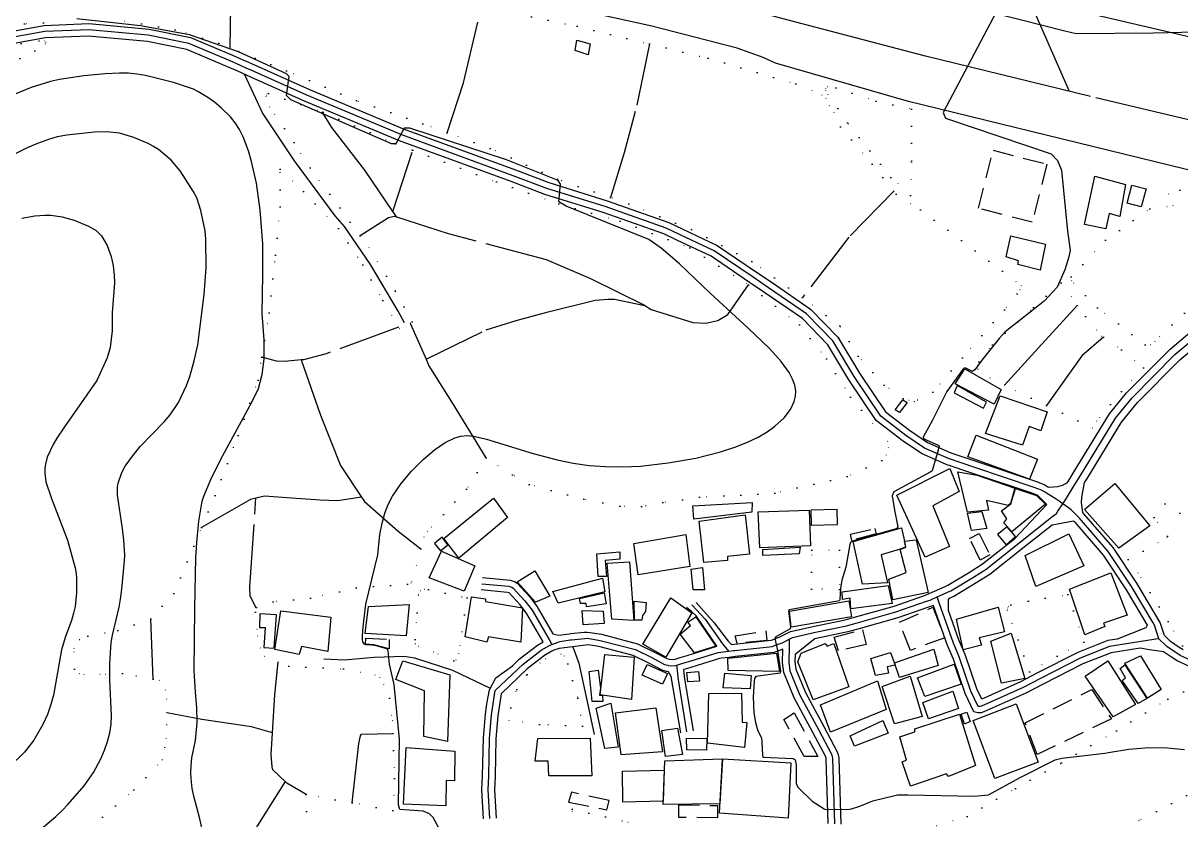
# Model space of a CAD drawing. Header units: millimetres. Extents: x 220021 to 223505, y 489325 to 491820.
# Drawn here: x 222733.4 to 223011.8, y 491463.3 to 491654.8 of the extents above; entities that cross this region are included whole.
import ezdxf

# ---------------------------------------------------------------- set-up
doc = ezdxf.new("R2010")
doc.units = ezdxf.units.MM
for name, pattern in [('15M2P5', [17.5, 15, -2.5]), ('20M3A3M3', [29, 20, -3, 3, -3]), ('50M10', [60, 50, -10]), ('5M2P5', [7.5, 5, -2.5]), ('AM4', [4, 0, -4])]:
    doc.linetypes.add(name, pattern=pattern)
for name, color, linetype in [('A0013110', 8, 'Continuous'), ('A0013112', 8, 'Continuous'), ('A0013117', 8, 'Continuous'), ('A0023210', 8, 'Continuous'), ('B0014111', 8, 'Continuous'), ('B0014112', 8, 'Continuous'), ('B0014116', 8, '5M2P5'), ('C0523121', 8, '50M10'), ('D0015112', 8, '15M2P5'), ('D0025111', 8, 'AM4'), ('F0017111', 8, 'Continuous'), ('F0017114', 8, 'Continuous'), ('G0018118', 8, '20M3A3M3')]:
    doc.layers.add(name, color=color, linetype=linetype)

msp = doc.modelspace()

# ---------------------------------------------------------------- linework, layer by layer
at = {"layer": 'A0013110'}
for points in [[(222723.624, 491651.572), (222738.437, 491654.225), (222749.198, 491654.663), (222763.695, 491653.337), (222773.655, 491651.361), (222783.735, 491647.057), (222786.228, 491645.966), (222787.624, 491645.363), (222802.226, 491638.817), (222825.017, 491629.307), (222851.785, 491619.515), (222859.821, 491616.448), (222873.792, 491612.104), (222888.621, 491606.889), (222891.881, 491605.346), (222900.296, 491601.366), (222909.744, 491594.95), (222913.471, 491592.404), (222922.75, 491586.064), (222929.297, 491579.34), (222934.478, 491570.673), (222940.738, 491561.321), (222946.496, 491556.918), (222950.876, 491553.96), (222956.443, 491551.53), (222962.709, 491549.391), (222977.024, 491544.623), (222978.897, 491543.911), (222979.965, 491543.25), (222982.194, 491543.441), (222983.308, 491543.705), (222984.472, 491544.308), (222984.644, 491544.584), (222986.15, 491547.007), (222994.609, 491560.884), (222998.74, 491565.934), (223009.174, 491576.409), (223020.297, 491585.774)], [(222895.227, 491515.531), (222899.547, 491510.637), (222902.911, 491506.275), (222903.717, 491505.434), (222904.371, 491505.51), (222905.109, 491505.591), (222913.246, 491506.462), (222913.558, 491506.576), (222915.348, 491507.246), (222916.956, 491508.055), (222917.917, 491508.53), (222920.462, 491509.139), (222922.585, 491509.645), (222931.019, 491511.379), (222933.287, 491512.005), (222942.808, 491514.691), (222950.11, 491517.244), (222951.281, 491517.663), (222952.545, 491518.228), (222955.081, 491519.376), (222955.749, 491519.679), (222961.125, 491522.938), (222964.095, 491524.788), (222971.867, 491530.948), (222979.565, 491539.098), (222977.365, 491541.284), (222976.016, 491541.797), (222961.751, 491546.549), (222955.357, 491548.73), (222949.424, 491551.32), (222944.744, 491554.482), (222938.522, 491559.239), (222931.942, 491569.067), (222926.903, 491577.5), (222920.81, 491583.756), (222911.779, 491589.926), (222908.056, 491592.47), (222898.804, 491598.754), (222890.599, 491602.634), (222887.479, 491604.111), (222872.848, 491609.256), (222858.839, 491613.612), (222850.735, 491616.705), (222823.923, 491626.513), (222801.034, 491636.063), (222788.172, 491641.83), (222785.029, 491643.216), (222782.545, 491644.303), (222772.765, 491648.479), (222763.265, 491650.363), (222749.122, 491651.657), (222738.763, 491651.235), (222724.096, 491648.608)], [(223012.31, 491504.146), (223011.157, 491504.911), (223009.317, 491506.122), (223007.801, 491507.615), (223006.784, 491510.693), (223001.19, 491520.199), (222995.476, 491528.72), (222988.478, 491536.854), (222988.198, 491537.131), (222987.865, 491539.589), (222987.952, 491540.737), (222988.63, 491544.367), (222989.13, 491545.173), (222997.471, 491558.856), (223001.34, 491563.586), (223011.546, 491573.831), (223022.563, 491583.106)], [(222843.821, 491521.533), (222850.466, 491520.908), (222851.584, 491520.545), (222852.193, 491520.146), (222855.222, 491516.904), (222857.023, 491514.499), (222860.779, 491508.033), (222862.192, 491507.644), (222864.759, 491508.028), (222865.078, 491508.062), (222868.305, 491508.374), (222869.053, 491508.437), (222869.76, 491508.356), (222872.495, 491507.898), (222881.155, 491505.623), (222885.244, 491503.625), (222888.166, 491502.059), (222888.788, 491501.902), (222889.846, 491501.859), (222890.161, 491501.95), (222891.387, 491502.299), (222891.934, 491502.465), (222893.052, 491502.804), (222894.606, 491503.283), (222900.186, 491505.023), (222900.196, 491505.025), (222895.206, 491512.343), (222894.126, 491513.405), (222892.915, 491514.305)], [(222844.112, 491463.535), (222843.718, 491470.489), (222843.861, 491473.908), (222844.061, 491482.899), (222844.539, 491488.672), (222844.907, 491491.156), (222845.549, 491494.578), (222847.03, 491497.443), (222851.027, 491500.331), (222852.664, 491501.881), (222857.095, 491505.3), (222858.447, 491506.075), (222854.517, 491512.841), (222852.918, 491514.976), (222850.26, 491517.82), (222849.854, 491517.952), (222843.539, 491518.547)], [(223016.958, 491498.734), (223010.85, 491501.514), (223009.503, 491502.409), (223007.628, 491503.642), (223004.194, 491504.141), (223002, 491504.575), (222994.997, 491503.474), (222988.219, 491500.792), (222978.701, 491495.925), (222974.5, 491493.777), (222964.426, 491489.244), (222963.766, 491488.992), (222962.954, 491489.015), (222961.984, 491489.258), (222959.907, 491493.699), (222957.098, 491501.944), (222955.702, 491505.225), (222952.326, 491514.719), (222952.285, 491514.836), (222951.11, 491514.416), (222943.712, 491511.829), (222934.093, 491509.115), (222931.721, 491508.461), (222923.767, 491506.825), (222919.031, 491503.058), (222918.992, 491501.245), (222919.231, 491499.479), (222921.498, 491493.893), (222925.943, 491485.728), (222929.151, 491479.628), (222929.382, 491478.892), (222929.496, 491478.219), (222929.982, 491462.285)], [(222891.573, 491484.249), (222889.18, 491497.77), (222888.595, 491498.907), (222888.287, 491498.92), (222888.108, 491498.979), (222887.074, 491499.241), (222883.876, 491500.955), (222880.105, 491502.797), (222871.865, 491504.962), (222869.34, 491505.384), (222862.293, 491504.513), (222861.032, 491504.067), (222860.881, 491504.013), (222860.526, 491503.809), (222858.765, 491502.8), (222854.616, 491499.599), (222848.305, 491493.62), (222847.521, 491488.328), (222847.059, 491482.741), (222846.859, 491473.812), (222846.722, 491470.511), (222847.108, 491463.705)], [(222926.978, 491462.395), (222926.504, 491477.921), (222926.458, 491478.188), (222926.369, 491478.472), (222923.297, 491484.312), (222918.782, 491492.607), (222916.309, 491498.701), (222915.988, 491501.075), (222916.058, 491504.309), (222914.602, 491503.764), (222913.934, 491503.518), (222905.431, 491502.609), (222904.709, 491502.53), (222903.173, 491502.35), (222901.354, 491502.14), (222900.814, 491502.077), (222895.494, 491500.417), (222893.928, 491499.936), (222892.806, 491499.595), (222892.233, 491499.421), (222892.201, 491499.412), (222892.377, 491497.718), (222894.5, 491484.681)]]:
    msp.add_lwpolyline(points, dxfattribs=at)
msp.add_lwpolyline([(222977.335, 491498.596), (222973.2, 491496.483), (222963.879, 491492.288), (222962.693, 491494.821), (222959.902, 491503.016), (222958.498, 491506.315), (222955.899, 491513.627), (222955.867, 491516.439), (222956.319, 491516.644), (222957.151, 491517.021), (222962.695, 491520.382), (222965.825, 491522.332), (222974.132, 491528.914), (222980.801, 491534.209), (222985.939, 491535.146), (222986.282, 491534.806), (222993.084, 491526.9), (222998.65, 491518.601), (223003.674, 491510.063), (223003.389, 491509.429), (222996.478, 491506.744), (222994.203, 491506.386), (222986.981, 491503.528)], close=True, dxfattribs=at)
at = {"layer": 'A0013112'}
for points in [[(223036.167, 491614.096), (223020.31, 491617.815), (222946.252, 491635.969), (222914.288, 491645.12), (222911.343, 491646.521), (222905.07, 491648.745), (222884.566, 491654.018), (222854.306, 491660.759), (222825.001, 491665.46), (222797.113, 491670.36), (222762.566, 491674.55), (222732.121, 491677.05), (222704.854, 491678.445), (222666.686, 491678.477), (222620.062, 491675.7), (222583.013, 491671.976), (222554.251, 491667.503), (222520.687, 491660.832), (222488.397, 491654.012), (222424.413, 491637.61), (222364.366, 491622.12), (222361.254, 491621.43)], [(222979.592, 491659.484), (223029.829, 491647.784), (223031.283, 491644.199), (223033.136, 491642.116), (223035.592, 491640.474), (223049.095, 491635.194)]]:
    msp.add_lwpolyline(points, dxfattribs=at)
at = {"layer": 'A0013117'}
for points in [[(222825.084, 491582.787), (222823.538, 491585.591), (222816.936, 491596.752), (222810.693, 491605.863), (222808.389, 491608.476), (222798.662, 491621.69), (222790.942, 491633.216), (222786.6, 491642.523)], [(222865.544, 491504.914), (222866.99, 491500.94), (222869.06, 491491.35), (222870.73, 491483.79)], [(222805.699, 491501.973), (222810.657, 491501.748), (222817.769, 491502.404), (222825.057, 491502.622), (222827.491, 491502.251), (222836.605, 491499.261), (222845.722, 491494.913)]]:
    msp.add_lwpolyline(points, dxfattribs=at)
at = {"layer": 'A0023210'}
for points in [[(222984.987, 491638.383), (222974.939, 491661.277)], [(223006.49, 491506.8), (223005.41, 491510.07), (223005.079, 491510.633), (222999.92, 491519.4), (222994.28, 491527.81), (222987.38, 491535.83), (222987.068, 491536.138), (222985.38, 491537.81), (222984.77, 491538.25), (222983.39, 491539.25), (222982.48, 491539.91), (222981.55, 491540.49), (222979.49, 491541.78), (222978.956, 491542.111), (222978.23, 491542.56), (222976.52, 491543.21), (222962.23, 491547.97), (222955.9, 491550.13), (222950.15, 491552.64), (222945.62, 491555.7), (222939.63, 491560.28), (222933.21, 491569.87), (222928.1, 491578.42), (222921.78, 491584.91), (222912.625, 491591.165), (222908.9, 491593.71), (222899.55, 491600.06), (222891.24, 491603.99), (222888.05, 491605.5), (222873.32, 491610.68), (222859.33, 491615.03), (222851.26, 491618.11), (222824.47, 491627.91), (222801.63, 491637.44), (222788.398, 491643.372), (222787.02, 491643.99), (222785.637, 491644.587), (222783.14, 491645.68), (222773.21, 491649.92), (222763.48, 491651.85), (222749.16, 491653.16), (222738.6, 491652.73), (222723.86, 491650.09)], [(222845.61, 491463.62), (222845.22, 491470.5), (222845.36, 491473.86), (222845.56, 491482.82), (222846.03, 491488.5), (222846.897, 491494.353), (222853.64, 491500.74), (222857.93, 491504.05), (222859.205, 491504.78), (222859.78, 491505.11), (222860.25, 491505.38), (222860.53, 491505.48), (222862.054, 491506.019), (222862.48, 491506.17), (222864.95, 491506.54), (222865.23, 491506.57), (222868.44, 491506.88), (222869.03, 491506.93), (222869.55, 491506.87), (222872.18, 491506.43), (222880.63, 491504.21), (222884.56, 491502.29), (222887.62, 491500.65), (222888.406, 491500.451), (222888.53, 491500.42), (222888.56, 491500.41), (222890.03, 491500.35), (222890.58, 491500.51), (222891.81, 491500.86), (222892.068, 491500.938), (222892.37, 491501.03), (222893.49, 491501.37), (222895.05, 491501.85), (222900.5, 491503.55), (222901.18, 491503.63), (222903, 491503.84), (222904.213, 491503.982), (222904.54, 491504.02), (222905.27, 491504.1), (222913.59, 491504.99), (222914.08, 491505.17), (222915.703, 491505.778), (222915.95, 491505.87), (222917.62, 491506.71), (222918.43, 491507.11), (222920.81, 491507.68), (222922.91, 491508.18), (222923.547, 491508.311), (222931.37, 491509.92), (222933.69, 491510.56), (222943.26, 491513.26), (222950.61, 491515.83), (222951.461, 491516.135), (222951.84, 491516.27), (222953.16, 491516.86), (222955.144, 491517.758), (222955.7, 491518.01), (222956.45, 491518.35), (222961.91, 491521.66), (222964.96, 491523.56), (222973.2, 491530.09), (222981.06, 491536.33), (222981.84, 491536.96), (222982.187, 491537.472), (222983.39, 491539.25), (222984.008, 491540.245), (222986.13, 491543.66), (222987.64, 491546.09), (222996.04, 491559.87), (223000.04, 491564.76), (223010.36, 491575.12), (223021.43, 491584.44)], [(222843.68, 491520.04), (222850.16, 491519.43), (222850.93, 491519.18), (222851.22, 491518.99), (222854.07, 491515.94), (222855.77, 491513.67), (222859.613, 491507.054), (222859.86, 491506.63), (222860.53, 491505.48)], [(223017.6, 491500.09), (223011.58, 491502.83), (223010.33, 491503.66), (223008.943, 491504.573), (223008.37, 491504.95), (223006.49, 491506.8), (223005.755, 491506.684), (223005.29, 491506.61), (222994.6, 491504.93), (222987.6, 491502.16), (222978.018, 491497.261), (222973.85, 491495.13), (222963.85, 491490.63), (222963.51, 491490.5), (222963.16, 491490.51), (222963.04, 491490.54), (222961.3, 491494.26), (222958.5, 491502.48), (222957.1, 491505.77), (222953.74, 491515.22), (222953.658, 491515.451), (222953.16, 491516.86)], [(222894.208, 491514.991), (222897.38, 491511.49), (222901.6, 491505.58), (222901.889, 491505.221), (222903, 491503.84)], [(222917.62, 491506.71), (222917.57, 491504.85), (222917.569, 491504.802), (222917.49, 491501.16), (222917.77, 491499.09), (222920.14, 491493.25), (222924.62, 491485.02), (222927.76, 491479.05), (222927.92, 491478.54), (222928, 491478.07), (222928.48, 491462.34)], [(222893.016, 491484.462), (222890.89, 491497.52), (222890.72, 491499.154), (222890.71, 491499.25), (222890.58, 491500.51)]]:
    msp.add_lwpolyline(points, dxfattribs=at)
at = {"layer": 'B0014111'}
for points in [[(222988.582, 491606.358), (222991.089, 491617.999), (222998.495, 491616.02), (222997.125, 491608.33), (222994.532, 491608.991), (222993.713, 491605.327)], [(222998.835, 491611.539), (223000.003, 491615.864), (223003.443, 491614.974), (223002.246, 491610.604)], [(222970.873, 491603.65), (222979.258, 491601.664), (222977.904, 491595.39), (222972.544, 491596.8), (222972.73, 491597.684), (222969.79, 491598.58)], [(222900.904, 491467.13), (222887.31, 491466.999), (222887.678, 491477.509), (222901.557, 491477.954)], [(222917.39, 491463.668), (222900.803, 491464.921), (222901.563, 491477.954), (222918.015, 491476.996)], [(222877.495, 491474.978), (222887.553, 491475.227), (222887.326, 491467.798), (222877.59, 491467.576)]]:
    msp.add_lwpolyline(points, close=True, dxfattribs=at)
at = {"layer": 'B0014112'}
for points in [[(222959.846, 491571.679), (222968.602, 491566.751), (222966.855, 491563.168), (222957.529, 491568.104)], [(222957.268, 491565.907), (222964.342, 491562.28), (222965.071, 491563.691), (222957.96, 491567.703)], [(222968.363, 491565.18), (222979.611, 491561.36), (222978.083, 491556.817), (222975.298, 491557.873), (222973.697, 491553.385), (222964.776, 491556.185)], [(222962.555, 491555.743), (222977.315, 491549.963), (222975.416, 491545.187), (222960.547, 491550.517)], [(222950.284, 491526.416), (222943.44, 491541.32), (222956.23, 491547.707), (222958.47, 491542.238), (222952.102, 491538.795), (222956.142, 491528.979)], [(222960.434, 491537.255), (222958.159, 491546.971), (222962.83, 491546.163), (222971.89, 491543.025), (222970.844, 491539.309), (222970.285, 491538.855), (222965.056, 491540.031), (222965.504, 491537.721)], [(222995.908, 491544.158), (223004.334, 491533.976), (222996.894, 491528.621), (222988.612, 491537.876)], [(222834.534, 491530.927), (222846.513, 491540.574), (222849.853, 491535.972), (222838.128, 491526.225)], [(222979.26, 491539.179), (222971.106, 491532.521), (222969.24, 491534.675), (222969.913, 491535.618), (222968.683, 491537.556), (222970.86, 491539.217), (222971.981, 491542.969), (222977.023, 491541.266)], [(222894.403, 491538.744), (222908.698, 491539.598), (222908.648, 491537.273), (222894.703, 491535.541)], [(222910.122, 491537.333), (222922.432, 491537.722), (222922.755, 491529.161), (222910.534, 491528.695)], [(222922.811, 491537.687), (222922.892, 491534.158), (222929.174, 491534.245), (222929.152, 491537.877)], [(222895.961, 491535.093), (222907.029, 491536.581), (222908.069, 491527.179), (222902.746, 491526.593), (222902.794, 491525.637), (222897.049, 491525.133)], [(222963.954, 491537.412), (222965.152, 491533.3), (222961.429, 491532.805), (222960.487, 491537.019)], [(222935.197, 491519.938), (222932.978, 491530.195), (222944.598, 491533.493), (222945.286, 491530.249), (222945.586, 491528.849), (222944.257, 491528.323), (222939.706, 491527.029), (222941.214, 491520.254)], [(222967.698, 491531.863), (222969.754, 491529.399), (222972.027, 491531.386), (222969.976, 491533.733)], [(222880.263, 491529.737), (222892.732, 491531.9), (222893.73, 491524.205), (222881.274, 491522.171)], [(222948.13, 491530.597), (222951.049, 491517.977), (222942.541, 491516.177), (222941.523, 491521.103), (222945.728, 491522.754), (222944.274, 491528.258), (222945.664, 491528.794), (222945.35, 491530.257)], [(222974.363, 491526.803), (222984.828, 491531.999), (222988.404, 491524.37), (222976.866, 491519.379)], [(222839.465, 491518.262), (222831.013, 491521.472), (222834.004, 491527.91), (222841.99, 491524.347)], [(222871.307, 491527.235), (222876.908, 491527.687), (222876.893, 491525.929), (222873.343, 491525.647), (222873.699, 491521.767), (222871.685, 491521.781)], [(222919.989, 491527.222), (222911.239, 491526.837), (222911.236, 491528.283), (222920.205, 491528.796)], [(222874.931, 491511.556), (222873.862, 491524.975), (222879.177, 491525.269), (222880.214, 491511.224)], [(222896.737, 491523.968), (222897.266, 491518.602), (222894.497, 491518.546), (222894.034, 491523.563)], [(222856.443, 491523.181), (222860.031, 491517.07), (222856.561, 491515.578), (222852.189, 491520.481)], [(222862.015, 491515.363), (222860.751, 491518.148), (222872.74, 491521.405), (222873.297, 491518.093)], [(222984.992, 491518.738), (222994.923, 491522.658), (222998.826, 491512.525), (222993.192, 491510.536), (222993.486, 491509.768), (222988.658, 491507.799)], [(222942.366, 491515.279), (222932.453, 491514.031), (222932.283, 491516.563), (222930.403, 491516.261), (222930.373, 491518.134), (222941.418, 491519.648)], [(222853.047, 491506.021), (222845.28, 491507.3), (222844.863, 491505.968), (222839.716, 491507.305), (222841.221, 491516.914), (222844.597, 491516.418), (222844.547, 491515.791), (222853.472, 491514.234)], [(222873.07, 491517.862), (222873.559, 491515.235), (222868.87, 491514.515), (222868.749, 491515.305), (222867.41, 491515.307), (222867.21, 491516.457)], [(222894.201, 491513.016), (222887.959, 491502.414), (222882.427, 491505.518), (222889.172, 491516.627)], [(222932.569, 491512.123), (222918.035, 491509.631), (222917.678, 491513.466), (222931.942, 491515.918)], [(222794.351, 491512.569), (222790.312, 491512.824), (222790.204, 491509.565), (222791.611, 491509.519), (222791.283, 491504.755), (222793.753, 491504.585)], [(222806.641, 491503.788), (222800.336, 491504.939), (222799.764, 491503.035), (222793.958, 491504.249), (222795.368, 491513.544), (222807.419, 491511.984)], [(222825.481, 491507.536), (222815.643, 491508.112), (222816.402, 491514.604), (222826.208, 491515.049)], [(222872.838, 491513.418), (222873.1, 491510.471), (222868.03, 491510.149), (222867.822, 491513.572)], [(222959.407, 491504.181), (222957.816, 491511.533), (222967.877, 491514.42), (222969.391, 491508.499), (222963.261, 491507.031), (222963.825, 491505.248)], [(222895.113, 491512.07), (222899.988, 491505.017), (222894.854, 491503.45), (222891.419, 491507.896), (222893.894, 491509.971), (222893.227, 491510.829)], [(222970.984, 491508.147), (222974.25, 491497.292), (222968.665, 491496.13), (222966.072, 491506.202)], [(222923.346, 491492.162), (222919.706, 491501.266), (222920.479, 491503.367), (222926.277, 491505.719), (222926.745, 491505.077), (222928.341, 491505.677), (222931.915, 491495.299)], [(222942.945, 491501.032), (222952.352, 491504.352), (222953.422, 491500.386), (222944.153, 491497.535)], [(222835.997, 491498.175), (222835.404, 491482.112), (222829.764, 491483.292), (222829.914, 491494.314), (222822.988, 491497.055), (222824.705, 491501.55)], [(222872.109, 491493.316), (222873.244, 491503.055), (222880.297, 491502.373), (222879.682, 491492.201)], [(222902.837, 491502.153), (222914.557, 491503.37), (222915.263, 491498.948), (222902.925, 491499.158)], [(222943.094, 491500.471), (222941.18, 491500.039), (222941.444, 491498.511), (222938.387, 491498.026), (222937.208, 491502.11), (222941.987, 491503.549)], [(222994.245, 491501.525), (223000.872, 491491.002), (222995.483, 491488.016), (222988.769, 491497.816)], [(223002.032, 491502.683), (223007.01, 491494.603), (223003.756, 491492.545), (222998.338, 491500.936)], [(222870.247, 491491.768), (222869.463, 491498.933), (222871.695, 491499.273), (222872.262, 491494.952), (222872.025, 491493.278), (222872.668, 491493.164), (222872.822, 491491.729)], [(222883.429, 491500.664), (222888.351, 491498.434), (222887.16, 491495.918), (222882.264, 491498.072)], [(222893.005, 491498.743), (222895.769, 491498.987), (222896.067, 491496.608), (222893.211, 491496.437)], [(222948.48, 491497.458), (222957.259, 491500.709), (222958.98, 491495.869), (222950.23, 491492.948)], [(222998.265, 491500.57), (223003.555, 491492.435), (223001.47, 491491.241), (222997.669, 491496.761), (222998.473, 491497.458), (222997.206, 491499.689)], [(222902.097, 491498.564), (222908.456, 491498.014), (222908.235, 491494.755), (222901.727, 491495.004)], [(222940.89, 491489.847), (222927.523, 491484.383), (222925.157, 491490.925), (222938.82, 491496.734)], [(222946.704, 491497.793), (222949.56, 491488.128), (222942.919, 491486.401), (222939.985, 491495.333)], [(222898.311, 491493.658), (222906.114, 491493.752), (222906.258, 491486.786), (222907.388, 491486.672), (222906.858, 491480.714), (222897.981, 491481.691)], [(222958.329, 491490.062), (222951.103, 491487.569), (222949.74, 491491.479), (222956.977, 491494.195)], [(222874.709, 491491.364), (222876.464, 491480.748), (222873.253, 491480.434), (222871.208, 491490.161)], [(222972.186, 491491.143), (222977.493, 491477.143), (222967.02, 491473.222), (222961.795, 491487.137)], [(222875.848, 491489.005), (222885.533, 491490.202), (222887.122, 491479.661), (222877.229, 491478.887)], [(222958.542, 491488.658), (222962.371, 491476.374), (222955.88, 491473.748), (222955.433, 491474.37), (222946.73, 491471.397), (222944.797, 491477.256), (222945.794, 491477.681), (222944.224, 491483.225), (222947.799, 491484.458), (222947.804, 491485.187)], [(222890.712, 491485.364), (222891.96, 491478.972), (222887.881, 491478.496), (222886.965, 491484.782)], [(222941.411, 491484.124), (222933.318, 491481.044), (222932.23, 491483.491), (222940.139, 491487.191)], [(222857.155, 491482.851), (222869.754, 491482.9), (222870.174, 491473.861), (222859.822, 491473.901), (222859.677, 491477.37), (222856.532, 491477.38)], [(222892.924, 491482.94), (222897.78, 491482.855), (222897.733, 491480.022), (222893.023, 491480.106)], [(222824.855, 491467.06), (222825.485, 491480.649), (222837.208, 491479.842), (222837.114, 491472.651), (222835.088, 491472.759), (222835.034, 491466.695)]]:
    msp.add_lwpolyline(points, close=True, dxfattribs=at)
at = {"layer": 'B0014116'}
for points in [[(222866.098, 491648.181), (222866.558, 491650.68), (222869.737, 491649.794), (222869.293, 491647.196)], [(222979.566, 491620.881), (222976.034, 491606.92), (222963.143, 491610.281), (222966.624, 491624.241)], [(222944.943, 491564.241), (222945.938, 491563.574), (222944.087, 491561.204), (222943.051, 491561.84)], [(222932.656, 491530.437), (222932.367, 491531.982), (222938.226, 491533.34), (222938.53, 491532.026)], [(222960.985, 491530.949), (222963.31, 491532.13), (222965.863, 491526.992), (222963.484, 491525.699)], [(222832.324, 491529.712), (222833.725, 491527.987), (222835.489, 491529.421), (222834.16, 491531.241)], [(222880.325, 491515.88), (222883.246, 491515.562), (222883.009, 491513.381), (222882.301, 491512.404), (222882.195, 491511.302), (222880.386, 491511.297)], [(222946.756, 491504.004), (222944.106, 491510.785), (222952.162, 491514.381), (222955.001, 491507.073)], [(222904.635, 491507.553), (222911.99, 491508.708), (222912.181, 491506.438), (222905.084, 491505.703)], [(222936.072, 491505.455), (222929.445, 491503.914), (222928.405, 491507.214), (222935.187, 491509)], [(222815.722, 491505.489), (222815.777, 491506.985), (222821.44, 491506.656), (222821.408, 491504.378), (222817.74, 491505.353)], [(222990.333, 491494.659), (222995.071, 491487.548), (222977.205, 491478.998), (222974.369, 491486.644)], [(222918.815, 491488.993), (222924.493, 491478.538), (222921.227, 491478.538), (222916.285, 491487.408)], [(222960.305, 491489.213), (222961.079, 491486.945), (222959.762, 491486.301), (222958.97, 491488.661)], [(222865.242, 491469.926), (222864.496, 491467.581), (222873.781, 491465.697), (222874.289, 491467.931)], [(222891.035, 491463.896), (222891.021, 491466.912), (222900.329, 491466.739), (222900.359, 491463.791)]]:
    msp.add_lwpolyline(points, close=True, dxfattribs=at)
at = {"layer": 'C0523121'}
msp.add_lwpolyline([(223187.805, 491588.605), (223162.425, 491594.86), (223125.601, 491603.874), (223089.163, 491612.901), (223039.916, 491625.21), (222990.024, 491637.162), (222950.365, 491646.801), (222914.339, 491656.278), (222890.811, 491662.033), (222864.517, 491668.122), (222841.231, 491673.604), (222813.047, 491679.555), (222793.19, 491683.113), (222769.602, 491686.973), (222753.341, 491689.013)], dxfattribs=at)
at = {"layer": 'D0015112'}
for points in [[(222783.176, 491648.831), (222783.304, 491658.823), (222783.505, 491668.707)], [(222835.371, 491628.446), (222839.297, 491640.443), (222843.618, 491658.834)], [(222884.031, 491649.773), (222880.601, 491633.51), (222877.893, 491623.611), (222874.598, 491612.865)], [(222822.32, 491609.484), (222815.589, 491619.412), (222807.61, 491629.656), (222805.265, 491633.474)], [(222822.32, 491609.484), (222827.07, 491624.236)], [(222942.732, 491614.358), (222931.927, 491603.335), (222920.77, 491588.806)], [(222823.243, 491608.122), (222822.691, 491608.299), (222822.318, 491608.26), (222821.227, 491607.975), (222814.464, 491603.65)], [(222823.243, 491608.122), (222822.32, 491609.484)], [(222882.92, 491586.937), (222869.879, 491593.298), (222859.238, 491597.854), (222835.685, 491604.129), (222823.243, 491608.122)], [(222882.92, 491586.937), (222884.4, 491585.938), (222894.45, 491582.799), (222897.538, 491582.635), (222900.464, 491583.282), (222902.848, 491584.759), (222907.815, 491591.848)], [(222830.271, 491574.037), (222844.748, 491581.079), (222851.945, 491583.339), (222859.673, 491585.389), (222870.925, 491588.163), (222874.035, 491588.426), (222875.575, 491588.46), (222882.92, 491586.937)], [(222969.404, 491567.729), (222977.459, 491576.7), (222986.892, 491587.008)], [(222826.447, 491582.706), (222830.271, 491574.037)], [(222823.649, 491581.684), (222806.274, 491575.338), (222800.785, 491573.872), (222800.251, 491573.824)], [(222993.137, 491579.288), (222987.983, 491574.829), (222979.451, 491562.859)], [(222800.251, 491573.824), (222796.225, 491573.466), (222794.305, 491573.557), (222790.785, 491574.47)], [(222830.271, 491574.037), (222830.985, 491572.418), (222836.796, 491563.114), (222844.706, 491550.273)], [(222800.251, 491573.824), (222804.888, 491560.586), (222809.698, 491548.421), (222814.778, 491540.869)], [(222789.389, 491540.587), (222788.092, 491540.29), (222776.323, 491533.546)], [(222789.47, 491514.283), (222787.97, 491517.086), (222787.922, 491519.331), (222789.389, 491540.587)], [(222814.778, 491540.869), (222809.014, 491539.992), (222804.801, 491540.134), (222797.906, 491540.582), (222791.467, 491541.064), (222789.389, 491540.587)], [(222814.778, 491540.869), (222815.503, 491539.791), (222823.579, 491532.66), (222828.992, 491528.463)], [(222764.658, 491497.104), (222764.093, 491511.595)], [(222793.372, 491484.216), (222793.893, 491493.332), (222794.734, 491501.263)], [(222793.372, 491484.216), (222788.319, 491485.65), (222776.377, 491487.451), (222767.935, 491488.989)], [(222796.421, 491472.515), (222793.435, 491475.337), (222793.255, 491476.016), (222793.074, 491479.005), (222793.372, 491484.216)], [(222812.479, 491467.36), (222814.095, 491481.67), (222814.482, 491483.502), (222814.796, 491483.872), (222822.295, 491484.069)], [(222796.421, 491472.515), (222789.771, 491461.95), (222784.173, 491452.411), (222778.812, 491442.049)], [(222801.449, 491469.391), (222796.843, 491472.116), (222796.421, 491472.515)]]:
    msp.add_lwpolyline(points, dxfattribs=at)
at = {"layer": 'D0025111'}
for points in [[(222843.618, 491658.834), (222866.641, 491654.01), (222884.031, 491649.773), (222898.076, 491646.351), (222919.23, 491640.16), (222925.441, 491637.553), (222926.418, 491636.744), (222927.241, 491635.015), (222928.325, 491633.383), (222929.958, 491629.881), (222937.548, 491620.898), (222942.732, 491614.358), (222943.306, 491613.633), (222949.17, 491609.902), (222973.433, 491591.698), (222973.142, 491590.764), (222972.375, 491589.718), (222969.34, 491585.882), (222959.237, 491574.326), (222952.126, 491566.079), (222947.783, 491563.8), (222946.48, 491564.046), (222944.975, 491564.596), (222940.457, 491567.742), (222934.192, 491574.733), (222929.735, 491582.008), (222920.77, 491588.806), (222908.641, 491597.472), (222894.074, 491605.192), (222879.001, 491611.339), (222874.598, 491612.865), (222861.899, 491617.267), (222845.705, 491624.675), (222835.371, 491628.446), (222829.522, 491630.58), (222813.561, 491636.147), (222796.754, 491643.297), (222783.176, 491648.831), (222780.448, 491649.943), (222769.979, 491653.193), (222757.516, 491655.342)], [(222738.288, 491654.879), (222733.734, 491654.599), (222721.703, 491652.911)], [(222724.857, 491648.539), (222737.272, 491650.559), (222738.499, 491650.557), (222738.83, 491650.198), (222738.811, 491649.782), (222736.25, 491648.1), (222726.167, 491643.141)], [(222747.898, 491457.393), (222752.518, 491463.955), (222760.036, 491470.488), (222766.875, 491477.672), (222767.484, 491480.638), (222767.854, 491482.844), (222767.954, 491486.076), (222767.935, 491488.989), (222767.914, 491492.302), (222767.679, 491494.455), (222766.217, 491496.818), (222764.658, 491497.104), (222757.307, 491498.454), (222751.902, 491498.211), (222748.072, 491498.178), (222746.915, 491498.408), (222745.723, 491499.508), (222745.644, 491504.377), (222746.909, 491506.635), (222748.973, 491507.453), (222756.193, 491508.839), (222764.073, 491511.573), (222764.093, 491511.595), (222769.665, 491517.718), (222776.323, 491533.546), (222779.553, 491541.265), (222785.12, 491555.7), (222789.883, 491568.954), (222790.785, 491574.47), (222792.531, 491585.143), (222794.068, 491599.026), (222795.233, 491610.622), (222795.222, 491619.68), (222800.816, 491614.345), (222809.257, 491605.412), (222815.041, 491596.662), (222819.895, 491588.118), (222823.649, 491581.684), (222823.843, 491581.352), (222826.447, 491582.706), (222826.929, 491582.957), (222822.892, 491590.439), (222816.587, 491600.742), (222814.464, 491603.65), (222809.564, 491610.359), (222802.41, 491620.018), (222798.542, 491626.094), (222792.693, 491634.59), (222791.83, 491637.108), (222791.893, 491637.529), (222792.416, 491637.866), (222805.265, 491633.474), (222805.554, 491633.375), (222822.938, 491625.798), (222827.07, 491624.236), (222847.22, 491616.619), (222862.2, 491611.335), (222876.983, 491607.193), (222893.737, 491600.745), (222907.304, 491592.248), (222907.815, 491591.848), (222920.078, 491582.234), (222926.566, 491574.067), (222932.365, 491564.903), (222939.038, 491556.912), (222941.271, 491554.294), (222941.441, 491552.782), (222940.951, 491551.03), (222939.865, 491549.642), (222931.518, 491545.802), (222914.163, 491541.827), (222895.991, 491540.814), (222887.201, 491539.59), (222882.108, 491538.589), (222876.836, 491538.661), (222868.253, 491540.354), (222855.103, 491543.898), (222851.094, 491546.2), (222844.706, 491550.273), (222839.988, 491542.733), (222830.724, 491532.659), (222829.741, 491531.339), (222828.992, 491528.463), (222826.949, 491520.62), (222826.68, 491520.169), (222825.818, 491519.959), (222813.494, 491519.026), (222802.495, 491516.585), (222793.543, 491515.688), (222789.47, 491514.283), (222789.231, 491513.228), (222789.789, 491507.51), (222790.413, 491504.666), (222791.455, 491502.599), (222794.734, 491501.263), (222797.312, 491500.213), (222810.424, 491499.583), (222817.992, 491498.121), (222819.065, 491497.497), (222820.029, 491495.839), (222821.496, 491492.558), (222822.169, 491487.219), (222822.295, 491484.069), (222822.729, 491473.253), (222822.321, 491465.548), (222812.479, 491467.36), (222801.449, 491469.391), (222801.595, 491460.942)], [(222993.137, 491579.288), (222997.493, 491576.268), (223002.772, 491571.932), (222997.487, 491566.285), (222991.563, 491559.18), (222990.59, 491557.397), (222986.974, 491559.213), (222979.451, 491562.859), (222969.404, 491567.729), (222965.93, 491569.413), (222963.018, 491571.56), (222962.91, 491572.513), (222963.179, 491573.338), (222966.482, 491577.48), (222976.345, 491586.423), (222983.03, 491592.384), (222986.892, 491587.008), (222988.863, 491584.265), (222992.71, 491579.584), (222993.137, 491579.288)], [(223012.2, 491505.095), (223008.688, 491510.979), (223001.499, 491522.608), (222999.13, 491525.867), (223008.467, 491531.165), (223008.58, 491531.44), (223005.351, 491536.002), (223008.024, 491539.218), (223021.423, 491530.73)], [(222984.629, 491517.457), (222988.479, 491505.968), (222982.008, 491502.654), (222975.415, 491498.864), (222970.118, 491513.637), (222970.133, 491514.179), (222970.32, 491514.603), (222970.902, 491515.008), (222975.13, 491515.875), (222984.629, 491517.457)], [(222949.09, 491460.806), (222960.401, 491464.087), (222971.974, 491470.86), (222983.079, 491477.014), (222996.272, 491484.705), (223008.657, 491492.332), (223017.634, 491496.458)], [(223016.767, 491471.073), (223001.712, 491463.122), (222984.763, 491452.649), (222973.628, 491444.547), (222966.53, 491439.017), (222963.762, 491432.384), (222961.659, 491421.887), (222962.958, 491413.892), (222965.71, 491411.01), (222975.405, 491405.869), (222991.386, 491393.234), (222998.109, 491385.981), (223003.317, 491380.362), (223013.372, 491361.706)], [(222874.269, 491416.448), (222869.586, 491415.43), (222855.109, 491412.282), (222853.978, 491419.515), (222853.113, 491426.428), (222852.841, 491427.95), (222852.053, 491432.35), (222851.928, 491432.907), (222851.127, 491439.321), (222850.191, 491446.814), (222866.684, 491448.917), (222865.413, 491465.866), (222878.772, 491462.759), (222890.613, 491458.743), (222890.795, 491458.44), (222890.92, 491458.03), (222891.322, 491450.095), (222890.666, 491439.983), (222890.519, 491438.706), (222889.583, 491430.557), (222889.836, 491420.76), (222889.516, 491420.058), (222888.95, 491419.717), (222874.269, 491416.448)]]:
    msp.add_lwpolyline(points, dxfattribs=at)
for points in [[(222947.002, 491634.135), (222947.018, 491621.411), (222946.788, 491613.363), (222942.076, 491617.715), (222931.583, 491630.841), (222926.43, 491638.479), (222926.358, 491639.077), (222926.712, 491639.531), (222928.85, 491639.224), (222938.527, 491636.006)], [(223005.551, 491578.348), (223004.546, 491577.467), (223003.228, 491577.446), (222991.713, 491586.391), (222985.53, 491592.84), (222985.4, 491593.792), (222993.619, 491602.632), (223004.348, 491610.124), (223009.93, 491610.96), (223008.771, 491613.703), (223011.496, 491614.606), (223015.998, 491615.457), (223019.165, 491615.409), (223023.542, 491614.32), (223030.208, 491612.906), (223034.055, 491611.944), (223034.844, 491610.72), (223035.122, 491609.036), (223034.613, 491607.552), (223027.746, 491600.197), (223015.635, 491587.888)], [(222923.03, 491528.087), (222929.695, 491528.094), (222929.671, 491518.682), (222922.944, 491518.71)], [(222840.143, 491516.637), (222838.411, 491505.232), (222838.078, 491503.254), (222837.525, 491501.671), (222836.954, 491501.494), (222832.143, 491503.58), (222828.452, 491504.928), (222827.735, 491505.545), (222827.661, 491506.604), (222828.125, 491513.019), (222828.481, 491517.431), (222828.931, 491518.41), (222829.892, 491518.773), (222830.833, 491518.693)], [(222867.887, 491485.812), (222857.556, 491486.247), (222850.261, 491487.192), (222850.658, 491490.233), (222852.103, 491494.635), (222854.556, 491498.257), (222858.967, 491502.047), (222862.704, 491503.13), (222863.391, 491502.725), (222864.38, 491500.755), (222866.748, 491492.543)]]:
    msp.add_lwpolyline(points, close=True, dxfattribs=at)
at = {"layer": 'F0017111'}
for points, elevation in [([(222967.387, 491657.45), (222954.608, 491633.277), (222955.188, 491631.926), (222980.588, 491623.339), (222982.134, 491621.795), (222983.1, 491619.479), (222984.529, 491604.818), (222985.123, 491600.209), (222984.854, 491598.596), (222983.913, 491595.506), (222982.03, 491591.34), (222978.937, 491587.981), (222969.512, 491580.622), (222968.1, 491578.988), (222963.921, 491573.756), (222962.274, 491571.485), (222961.804, 491571.178), (222961.665, 491571.085), (222959.918, 491571.907), (222959.507, 491571.753), (222955.498, 491566.208), (222952.029, 491559.395), (222949.82, 491555.269), (222949.82, 491555.001), (222950.522, 491554.63), (222953.578, 491553.248), (222953.691, 491552.993), (222951.944, 491547.14), (222951.481, 491546.832), (222942.745, 491542.16), (222942.385, 491541.133), (222942.885, 491537.688), (222943.707, 491533.732), (222943.576, 491533.45), (222943.331, 491533.244), (222933.046, 491530.36), (222932.502, 491530.125), (222932.31, 491529.933), (222932.148, 491529.441), (222931.209, 491524.033), (222930.288, 491520.866), (222929.928, 491518.924), (222929.778, 491516.272), (222929.676, 491515.9), (222917.551, 491513.768), (222917.415, 491513.43), (222917.889, 491509.674), (222917.822, 491509.2), (222914.354, 491507.251), (222914.117, 491506.845), (222914.794, 491504.036), (222915.539, 491498.994), (222915.404, 491498.555), (222909.544, 491497.742), (222909.236, 491497.288), (222909.135, 491496.612), (222908.959, 491492.824), (222909.127, 491489.045), (222909.484, 491486.72), (222910.08, 491484.676), (222910.927, 491482.972), (222911.014, 491482.068), (222911.182, 491478.724), (222911.275, 491478.351), (222918.527, 491478.071), (222918.994, 491477.698), (222919.28, 491476.494), (222919.28, 491471.985), (222919.715, 491471.083), (222923.108, 491467.787), (222925.972, 491465.952), (222926.314, 491465.765), (222931.994, 491465.83), (222932.564, 491465.924), (222934.592, 491466.557), (222937.688, 491467.884), (222943.663, 491469.273), (222946.113, 491469.345), (222962.108, 491468.985), (222965.494, 491469.345), (222973.132, 491473.448), (222981.561, 491477.695), (222983.146, 491478.127), (222993.502, 491479.3), (222994.353, 491479.483), (222999.238, 491480.247), (223004.037, 491480.647), (223008.566, 491480.623), (223012.647, 491480.21)], 40), ([(222833.699, 491460.734), (222831.973, 491463.855), (222831.088, 491464.739), (222829.57, 491465.371), (222824.006, 491465.75), (222823.626, 491466.887), (222823.863, 491482.651), (222822.598, 491495.791), (222821.46, 491500.719), (222821.151, 491503.902), (222821.104, 491504.109), (222821.014, 491504.283), (222820.82, 491504.406), (222818.826, 491504.959), (222817.869, 491505.16), (222816.477, 491505.322), (222815.802, 491505.382), (222815.58, 491505.453), (222815.399, 491505.564), (222815.207, 491505.815), (222815.086, 491506.117), (222815.016, 491506.561), (222815.01, 491507.543), (222815.136, 491509.691), (222815.769, 491515.124), (222818.703, 491526.967), (222819.2, 491531.863), (222819.694, 491534.606), (222820.341, 491536.979), (222821.176, 491539.1), (222822.239, 491541.104), (222824.3, 491544.104), (222826.818, 491547.101), (222829.556, 491549.878), (222832.277, 491552.201), (222834.847, 491553.95), (222837.207, 491555.093), (222838.674, 491555.511), (222840.139, 491555.652), (222841.747, 491555.516), (222844.788, 491554.797), (222855.998, 491551.339), (222861.77, 491549.82), (222865.62, 491549.036), (222869.476, 491548.485), (222873.408, 491548.182), (222877.5, 491548.133), (222881.804, 491548.338), (222888.536, 491549.083), (222895.152, 491550.255), (222901.108, 491551.737), (222904.543, 491552.849), (222907.54, 491554.038), (222910.125, 491555.29), (222912.329, 491556.59), (222914.181, 491557.923), (222916.356, 491559.947), (222917.877, 491561.943), (222918.81, 491563.875), (222919.115, 491565.145), (222919.159, 491566.436), (222918.934, 491567.786), (222918.424, 491569.227), (222917.604, 491570.795), (222915.701, 491573.453), (222912.872, 491576.565), (222907.702, 491581.473), (222898.613, 491589.913), (222891.233, 491596.965), (222886.837, 491600.666), (222883.854, 491602.79), (222864.002, 491610.772), (222862.179, 491611.834), (222862.635, 491616.086), (222862.027, 491616.997), (222849.623, 491621.938), (222826.371, 491629.53), (222825.003, 491629.53), (222823.028, 491625.734), (222821.964, 491625.734), (222797.8, 491636.362), (222796.736, 491637.425), (222797.344, 491641.98), (222796.736, 491642.588), (222785.186, 491647.902), (222773.375, 491651.954), (222761.63, 491654.127), (222746.281, 491655.797)], 45), ([(222733.897, 491457.831), (222741.257, 491464.079), (222742.73, 491465.453), (222744.245, 491467.048), (222748.038, 491471.496), (222750.33, 491474.647), (222752.058, 491477.926), (222752.971, 491480.061), (222753.711, 491482.144), (222754.259, 491484.207), (222754.595, 491486.28), (222754.614, 491488.304), (222754.283, 491496.913), (222754.281, 491500.838), (222754.554, 491505.894), (222754.871, 491507.677), (222756.477, 491514.416), (222756.819, 491516.327), (222757.156, 491518.753), (222757.794, 491525.526), (222757.814, 491526.907), (222757.585, 491530.535), (222757.278, 491533.335), (222756.054, 491541.312), (222756.093, 491543.247), (222756.247, 491544.254), (222757.091, 491546.806), (222757.97, 491548.269), (222759.676, 491550.665), (222761.543, 491553.028), (222767.338, 491558.937), (222768.739, 491560.666), (222770.719, 491563.613), (222772.689, 491567.673), (222773.492, 491569.848), (222774.549, 491573.63), (222775.429, 491577.45), (222776.9, 491589.554), (222777.407, 491595.997), (222777.368, 491602.836), (222777.143, 491604.895), (222776.148, 491609.71), (222775.131, 491612.769), (222774.286, 491614.423), (222771.141, 491619.311), (222769.015, 491621.878), (222765.925, 491624.393), (222764.781, 491625.151), (222763.494, 491625.833), (222759.991, 491627.292), (222756.586, 491628.3), (222753.427, 491628.673), (222750.544, 491628.594), (222743.874, 491627.854), (222741.609, 491627.439), (222739.491, 491626.821), (222736.841, 491625.878), (222734.383, 491624.826), (222729.218, 491622.27)], 55), ([(222733.12, 491607.865), (222736.246, 491608.487), (222738.614, 491608.642), (222740.046, 491608.621), (222742.775, 491608.255), (222745.632, 491607.452), (222749.14, 491605.974), (222750.967, 491604.906), (222752.264, 491603.642), (222753.616, 491601.365), (222754.55, 491598.658), (222755.022, 491596.447), (222755.322, 491594.204), (222755.384, 491592.384), (222754.774, 491585.145), (222754.825, 491580.816), (222754.324, 491576.808), (222753.617, 491574.335), (222751.131, 491568.85), (222743.309, 491557.721), (222741.516, 491555.066), (222740.604, 491553.535), (222739.196, 491550.503), (222738.777, 491548.818), (222738.619, 491547.713), (222738.59, 491546.629), (222738.866, 491544.531), (222740.197, 491540.495), (222744.1, 491530.539), (222745.894, 491523.897), (222746.186, 491522.47), (222746.27, 491521.344), (222746.238, 491517.829), (222745.882, 491514.546), (222745.547, 491512.98), (222745.034, 491511.247), (222743.517, 491507.124), (222742.649, 491504.125), (222740.684, 491493.303), (222740.072, 491490.986), (222739.23, 491488.623), (222738.104, 491486.182), (222735.946, 491482.449), (222733.739, 491479.558), (222730.19, 491476.122)], 60)]:
    msp.add_lwpolyline(points, dxfattribs=dict(at, elevation=elevation))
at = {"layer": 'F0017114', "elevation": 50}
msp.add_lwpolyline([(222776.365, 491461.396), (222775.922, 491463.562), (222774.44, 491468.963), (222774.064, 491470.831), (222773.782, 491473.209), (222773.726, 491474.705), (222773.776, 491476.36), (222773.979, 491478.198), (222774.805, 491482.394), (222775.233, 491486.661), (222775.19, 491490.288), (222774.807, 491494.004), (222774.551, 491499.133), (222774.689, 491514.107), (222774.957, 491526.339), (222775.129, 491529.917), (222775.616, 491535.078), (222776.458, 491539.868), (222776.873, 491541.126), (222778.494, 491545.065), (222780.942, 491549.945), (222788.401, 491563.647), (222789.961, 491566.952), (222790.891, 491570.324), (222791.369, 491573.982), (222791.326, 491578.666), (222790.859, 491585.004), (222791.064, 491594.295), (222790.995, 491601.759), (222790.432, 491609.808), (222789.508, 491616.32), (222788.335, 491621.555), (222787.561, 491624.078), (222786.315, 491627.453), (222785.437, 491629.21), (222784.415, 491630.842), (222783.286, 491632.244), (222781.054, 491634.39), (222779.418, 491635.778), (222777.821, 491636.916), (222775.408, 491638.375), (222774.333, 491638.869), (222769.549, 491640.529), (222762.818, 491642.173), (222760.704, 491642.536), (222758.709, 491642.73), (222756.53, 491642.783), (222753.132, 491642.593), (222747.981, 491642.105), (222742.13, 491641.237), (222739.951, 491640.746), (222735.349, 491639.285), (222730.312, 491637.237)], dxfattribs=at)
at = {"layer": 'G0018118'}
msp.add_lwpolyline([(223015.154, 491652.597), (223008.719, 491652.45), (223005.119, 491652.367), (222986.579, 491652.184), (222983.855, 491652.864), (222973.434, 491655.468), (222951.751, 491660.888), (222913.947, 491670.335), (222845.003, 491685.847), (222841.351, 491686.746), (222812.426, 491696.59), (222808.181, 491697.968), (222780.223, 491707.382), (222758.967, 491711.367), (222758.059, 491712.707), (222754.319, 491711.959), (222739.24, 491715.144), (222719.936, 491717.536)], dxfattribs=at)

doc.saveas('drawing.dxf')
